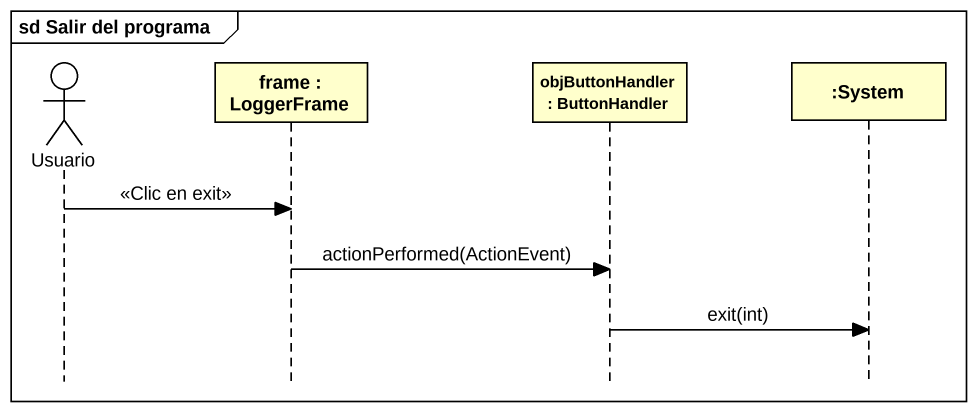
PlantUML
@startuml
mainframe sd Salir del programa
hide footbox
actor Usuario
participant "frame : LoggerFrame" as frame_
participant "objButtonHandler : ButtonHandler" as objButtonHandler
participant ":System" as System

Usuario -> frame_ : <<Clic en exit>>
frame_ -> objButtonHandler : actionPerformed(ActionEvent)
objButtonHandler -> System : exit(int)
@enduml
